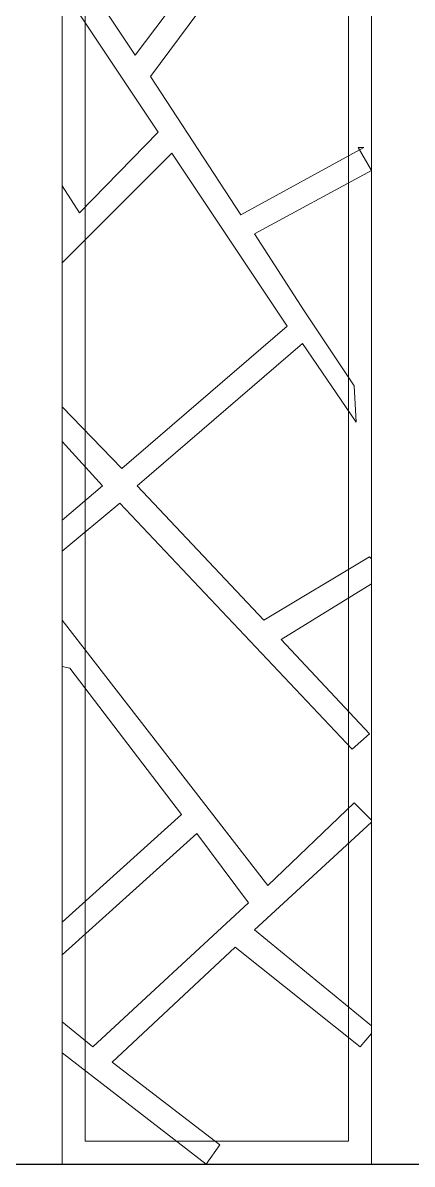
# Model space of a CAD drawing. Extents: x -66030 to 95157, y -13132 to 45879.
# Drawn here: x -49222 to -48430, y 24423 to 26742 of the extents above; entities that cross this region are included whole.
import ezdxf

# ---------------------------------------------------------------- set-up
doc = ezdxf.new("R2010")
doc.units = 0
doc.header["$LTSCALE"] = 100
doc.header["$MEASUREMENT"] = 0
doc.layers.get('0').update_dxf_attribs({"linetype": 'CONTINUOUS'})
doc.layers.add('3', color=11, linetype='CONTINUOUS')

msp = doc.modelspace()

# ---------------------------------------------------------------- linework, layer by layer
at = {"lineweight": 0}
for points in [[(-48513, 24422.6), (-49141.9, 24422.6), (-49141.9, 29164.4), (-48513, 29164.4), (-48513, 24422.6)], [(-48559.9, 24469.4), (-48559.9, 29113.6), (-49095, 29113.6), (-49095, 24469.4), (-48559.9, 24469.4)], [(-48513, 24688.2), (-48513, 24703.8), (-48751.3, 24899.1), (-48513, 25117.8), (-48513, 25121.7), (-48548.2, 25156.9), (-48723.9, 24988.9), (-49141.9, 25528), (-49141.9, 25434.2), (-49126.2, 25430.3), (-48899.7, 25133.5), (-49141.9, 24914.7), (-49141.9, 24848.3), (-48868.5, 25094.4), (-48763, 24953.8), (-49079.4, 24660.8), (-49141.9, 24711.6), (-49141.9, 24649.1), (-48848.9, 24422.6), (-48821.6, 24461.6), (-49040.3, 24629.6), (-48790.3, 24863.9), (-48536.4, 24660.8), (-48513, 24688.2)]]:
    msp.add_lwpolyline(points, close=True, dxfattribs=at)
for points in [[(-49141.9, 26813), (-48946.6, 26520.1), (-49106.7, 26356), (-49141.9, 26410.7), (-49141.9, 26254.5), (-48919.2, 26477.1), (-48684.9, 26125.6), (-49020.8, 25836.5), (-49141.9, 25961.5), (-49141.9, 25891.2), (-49059.8, 25801.4), (-49141.9, 25731.1), (-49141.9, 25668.6), (-49024.7, 25766.2), (-48552.1, 25266.3), (-48516.9, 25297.5), (-48696.6, 25488.9), (-48513, 25602.2), (-48513, 25602.2), (-48513, 25653), (-48516.9, 25656.9), (-48731.7, 25528), (-48989.5, 25801.4), (-48653.6, 26090.4), (-48544.3, 25930.3), (-48548.2, 26004.5), (-48649.7, 26156.8), (-48751.3, 26313.1), (-48513, 26442), (-48540.4, 26488.8), (-48528.6, 26488.8), (-48778.6, 26352.1), (-48962.2, 26633.4), (-48645.8, 27059.1)], [(-48825.5, 26899), (-48993.4, 26676.3), (-49141.9, 26899)]]:
    msp.add_lwpolyline(points, dxfattribs=at)
at = {"layer": '3'}
msp.add_line((-66009.4, 24422.6), (95156.9, 24422.6), dxfattribs=at)

doc.saveas('drawing.dxf')
